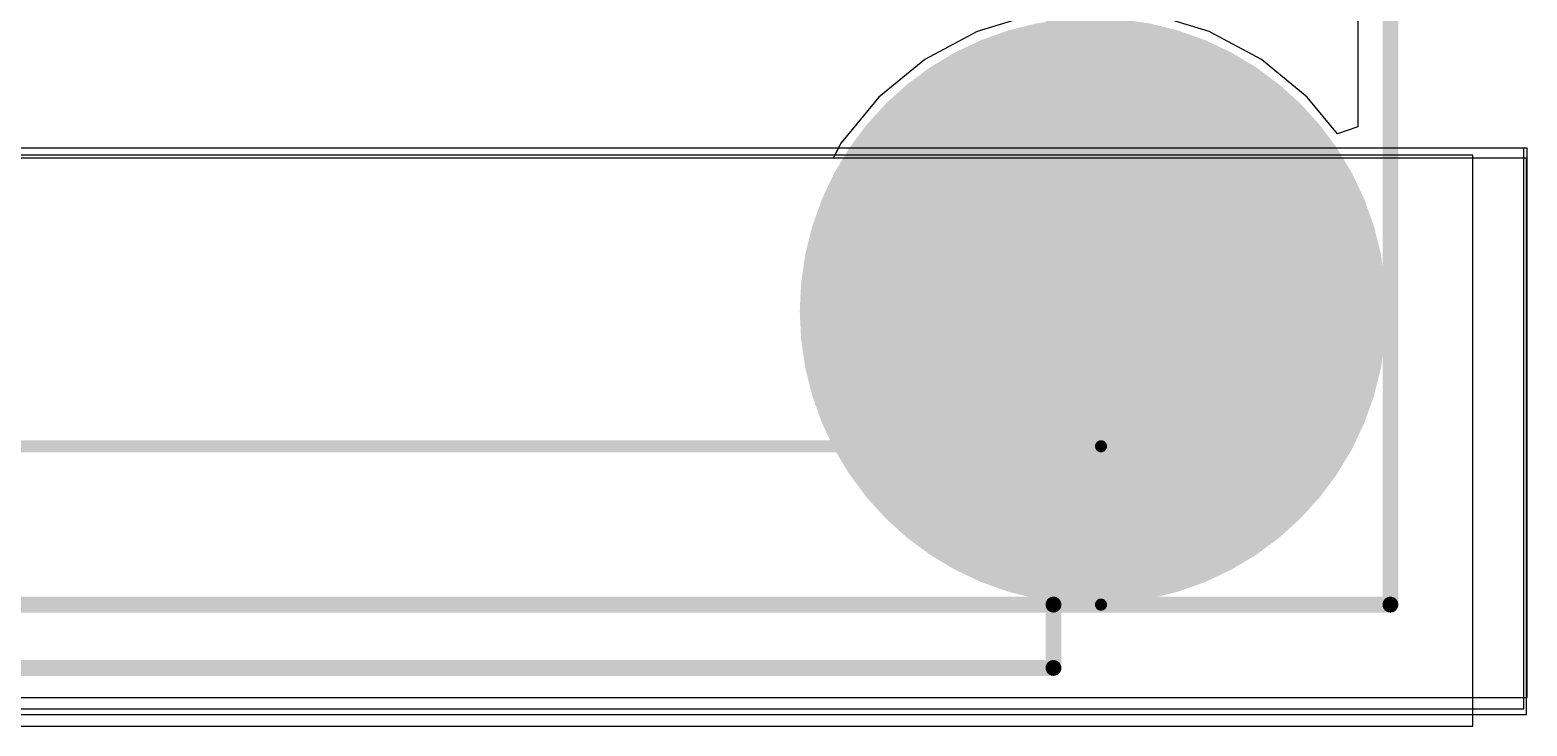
# Model space of a CAD drawing. Header units: millimetres. Extents: x 0 to 11.7, y 0 to 8.3.
# Drawn here: x 5.6 to 5.9721, y 2.6297 to 2.8028 of the extents above; entities that cross this region are included whole.
import ezdxf

# ---------------------------------------------------------------- set-up
doc = ezdxf.new("R2010")
doc.units = ezdxf.units.MM
doc.header["$MEASUREMENT"] = 0
for name, color, linetype in [('BottomLayer', 5, 'Continuous'), ('BottomSolder', 6, 'Continuous'), ('ConnectLayer', 7, 'Continuous'), ('KeepOutLayer', 6, 'Continuous'), ('MidLayer1', 16, 'Continuous'), ('MidLayer2', 76, 'Continuous'), ('MultiLayer', 9, 'Continuous'), ('PadHoleLayer', 156, 'Continuous'), ('TopLayer', 1, 'Continuous'), ('TopOverlay', 2, 'Continuous'), ('TopSolder', 216, 'Continuous')]:
    doc.layers.add(name, color=color, linetype=linetype)

# ---------------------------------------------------------------- blocks, each defined once
blk = doc.blocks.new('3_5_2_0_69')
at = {"layer": 'BottomLayer', "const_width": 0.0689}
blk.add_lwpolyline([(-0.03671, -0.0009, 1), (0.03219, -0.0009, 1)], format="xyb", close=True, dxfattribs=at)
at = {"layer": 'BottomSolder', "const_width": 0.0729}
blk.add_lwpolyline([(-0.03871, -0.0009, 1), (0.03419, -0.0009, 1)], format="xyb", close=True, dxfattribs=at)
at = {"layer": 'MidLayer1', "const_width": 0.0689}
blk.add_lwpolyline([(-0.03671, -0.0009, 1), (0.03219, -0.0009, 1)], format="xyb", close=True, dxfattribs=at)
at = {"layer": 'MidLayer2', "const_width": 0.0689}
blk.add_lwpolyline([(-0.03671, -0.0009, 1), (0.03219, -0.0009, 1)], format="xyb", close=True, dxfattribs=at)
at = {"layer": 'MultiLayer', "const_width": 0.0689}
blk.add_lwpolyline([(-0.03671, -0.0009, 1), (0.03219, -0.0009, 1)], format="xyb", close=True, dxfattribs=at)
at = {"layer": 'PadHoleLayer', "const_width": 0.03937}
blk.add_lwpolyline([(-0.02194, -0.0009, 1), (0.01743, -0.0009, 1)], format="xyb", close=True, dxfattribs=at)
at = {"layer": 'TopLayer', "const_width": 0.0689}
blk.add_lwpolyline([(-0.03671, -0.0009, 1), (0.03219, -0.0009, 1)], format="xyb", close=True, dxfattribs=at)
at = {"layer": 'TopSolder', "const_width": 0.0729}
blk.add_lwpolyline([(-0.03871, -0.0009, 1), (0.03419, -0.0009, 1)], format="xyb", close=True, dxfattribs=at)
blk = doc.blocks.new('LCD_240_240_76')
at = {"layer": 'TopOverlay', "const_width": 0.00394}
for points in [[(0.21303, -0.0535), (0.21303, 1.09689)], [(0.1293, -0.0535), (0.1293, 0.17859)], [(-0.82024, -0.0535), (0.21303, -0.0535)]]:
    blk.add_lwpolyline(points, dxfattribs=at)
at = {"layer": 'TopOverlay', "const_width": 0.00197}
for points in [[(0.12831, -0.0535, 1), (0.13028, -0.0535, 1)], [(0.21204, -0.0535, 1), (0.21401, -0.0535, 1)], [(0.21204, -0.0535, 1), (0.21401, -0.0535, 1)]]:
    blk.add_lwpolyline(points, format="xyb", close=True, dxfattribs=at)

msp = doc.modelspace()

# ---------------------------------------------------------------- linework, layer by layer
at = {"layer": 'BottomLayer'}
for p, q in [((5.97126, 2.77337), (4.90516, 2.77337)), ((5.97126, 2.63397), (5.97126, 2.77337)), ((4.90516, 2.63397), (5.97126, 2.63397))]:
    msp.add_line(p, q, dxfattribs=at)
at = {"layer": 'ConnectLayer'}
for p, q in [((5.92998, 3.68865), (5.92998, 2.7787)), ((5.92998, 3.68865), (5.92998, 2.7787)), ((5.92998, 3.68865), (5.92998, 2.7787)), ((5.92998, 3.03504), (5.92998, 2.7787)), ((5.84955, 2.80668), (5.83543, 2.8024)), ((5.84955, 2.80668), (5.83543, 2.8024)), ((5.84955, 2.80668), (5.83543, 2.8024)), ((5.84955, 2.80668), (5.83543, 2.8024)), ((5.89303, 2.8024), (5.87891, 2.80668)), ((5.89303, 2.8024), (5.87891, 2.80668)), ((5.89303, 2.8024), (5.87891, 2.80668)), ((5.89303, 2.8024), (5.87891, 2.80668)), ((5.83543, 2.8024), (5.82242, 2.79545)), ((5.83543, 2.8024), (5.82242, 2.79545)), ((5.83543, 2.8024), (5.82242, 2.79545)), ((5.83543, 2.8024), (5.82242, 2.79545)), ((5.90604, 2.79545), (5.89303, 2.8024)), ((5.90604, 2.79545), (5.89303, 2.8024)), ((5.90604, 2.79545), (5.89303, 2.8024)), ((5.90604, 2.79545), (5.89303, 2.8024)), ((5.82242, 2.79545), (5.81101, 2.78609)), ((5.82242, 2.79545), (5.81101, 2.78609)), ((5.82242, 2.79545), (5.81101, 2.78609)), ((5.82242, 2.79545), (5.81101, 2.78609)), ((5.91745, 2.78609), (5.90604, 2.79545)), ((5.91745, 2.78609), (5.90604, 2.79545)), ((5.91745, 2.78609), (5.90604, 2.79545)), ((5.91745, 2.78609), (5.90604, 2.79545)), ((5.81101, 2.78609), (5.80165, 2.77468)), ((5.81101, 2.78609), (5.80165, 2.77468)), ((5.81101, 2.78609), (5.80165, 2.77468)), ((5.81101, 2.78609), (5.80165, 2.77468)), ((5.92498, 2.77691), (5.91745, 2.78609)), ((5.92498, 2.77691), (5.91745, 2.78609)), ((5.92498, 2.77691), (5.91745, 2.78609)), ((5.92498, 2.77691), (5.91745, 2.78609)), ((5.92998, 2.7787), (5.92498, 2.77691)), ((5.92998, 2.7787), (5.92498, 2.77691)), ((5.92998, 2.7787), (5.92498, 2.77691)), ((5.92998, 2.7787), (5.92498, 2.77691)), ((5.80095, 2.77337), (5.03965, 2.77337)), ((5.80005, 2.77167), (5.04056, 2.77167)), ((5.80095, 2.77337), (5.5971, 2.77337)), ((5.80165, 2.77468), (5.79962, 2.77088)), ((5.80165, 2.77468), (5.80005, 2.77167)), ((5.80165, 2.77468), (5.80095, 2.77337)), ((5.80165, 2.77468), (5.80095, 2.77337)), ((5.79962, 2.77088), (5.24566, 2.77088))]:
    msp.add_line(p, q, dxfattribs=at)
at = {"layer": 'KeepOutLayer', "const_width": 0.00394}
for points in [[(5.93811, 2.65988), (5.93811, 3.81027)], [(4.90484, 2.65988), (5.93811, 2.65988)]]:
    msp.add_lwpolyline(points, dxfattribs=at)
at = {"layer": 'KeepOutLayer', "const_width": 0.00197}
msp.add_lwpolyline([(5.93712, 2.65988, 1), (5.93909, 2.65988, 1)], format="xyb", close=True, dxfattribs=at)
msp.add_lwpolyline([(5.93712, 2.65988, 1), (5.93909, 2.65988, 1)], format="xyb", close=True, dxfattribs=at)
at = {"layer": 'MidLayer1'}
for p, q in [((5.97206, 2.77337), (4.90596, 2.77337)), ((5.97206, 2.63677), (5.97206, 2.77337)), ((4.90596, 2.63677), (5.97206, 2.63677))]:
    msp.add_line(p, q, dxfattribs=at)
at = {"layer": 'MidLayer2'}
for p, q in [((5.97189, 2.77088), (4.90579, 2.77088)), ((5.97189, 2.63258), (5.97189, 2.77088)), ((4.90579, 2.63258), (5.97189, 2.63258))]:
    msp.add_line(p, q, dxfattribs=at)
at = {"layer": 'TopLayer'}
for p, q in [((5.95861, 2.77167), (4.89251, 2.77167)), ((5.95861, 2.62967), (5.95861, 2.77167)), ((4.89251, 2.62967), (5.95861, 2.62967))]:
    msp.add_line(p, q, dxfattribs=at)
at = {"layer": 'TopOverlay'}
for points, const_width in [([(5.86619, 2.69925), (5.86619, 2.81736)], 0.003), ([(5.17167, 2.69925), (5.86619, 2.69925)], 0.003), ([(5.25678, 2.6604), (5.86619, 2.65988)], 0.003), ([(5.85438, 2.64413), (5.85438, 2.65987)], 0.00394), ([(5.86619, 2.65988), (5.9381, 2.65988)], 0.003), ([(5.22944, 2.64413), (5.85438, 2.64413)], 0.00394)]:
    msp.add_lwpolyline(points, dxfattribs=dict(at, const_width=const_width))
for points, const_width in [([(5.86544, 2.69925, 1), (5.86694, 2.69925, 1)], 0.0015), ([(5.86544, 2.69925, 1), (5.86694, 2.69925, 1)], 0.0015), ([(5.85339, 2.65987, 1), (5.85536, 2.65987, 1)], 0.00197), ([(5.86544, 2.65988, 1), (5.86694, 2.65988, 1)], 0.0015), ([(5.86544, 2.65988, 1), (5.86694, 2.65988, 1)], 0.0015), ([(5.93735, 2.65988, 1), (5.93885, 2.65988, 1)], 0.0015), ([(5.85339, 2.64413, 1), (5.85536, 2.64413, 1)], 0.00197), ([(5.85339, 2.64413, 1), (5.85536, 2.64413, 1)], 0.00197)]:
    msp.add_lwpolyline(points, format="xyb", close=True, dxfattribs=dict(at, const_width=const_width))

# ---------------------------------------------------------------- block references
for name, p in [('LCD_240_240_76', (5.72508, 2.71338)), ('3_5_2_0_69', (5.86649, 2.73377))]:
    msp.add_blockref(name, p)

doc.saveas('drawing.dxf')
